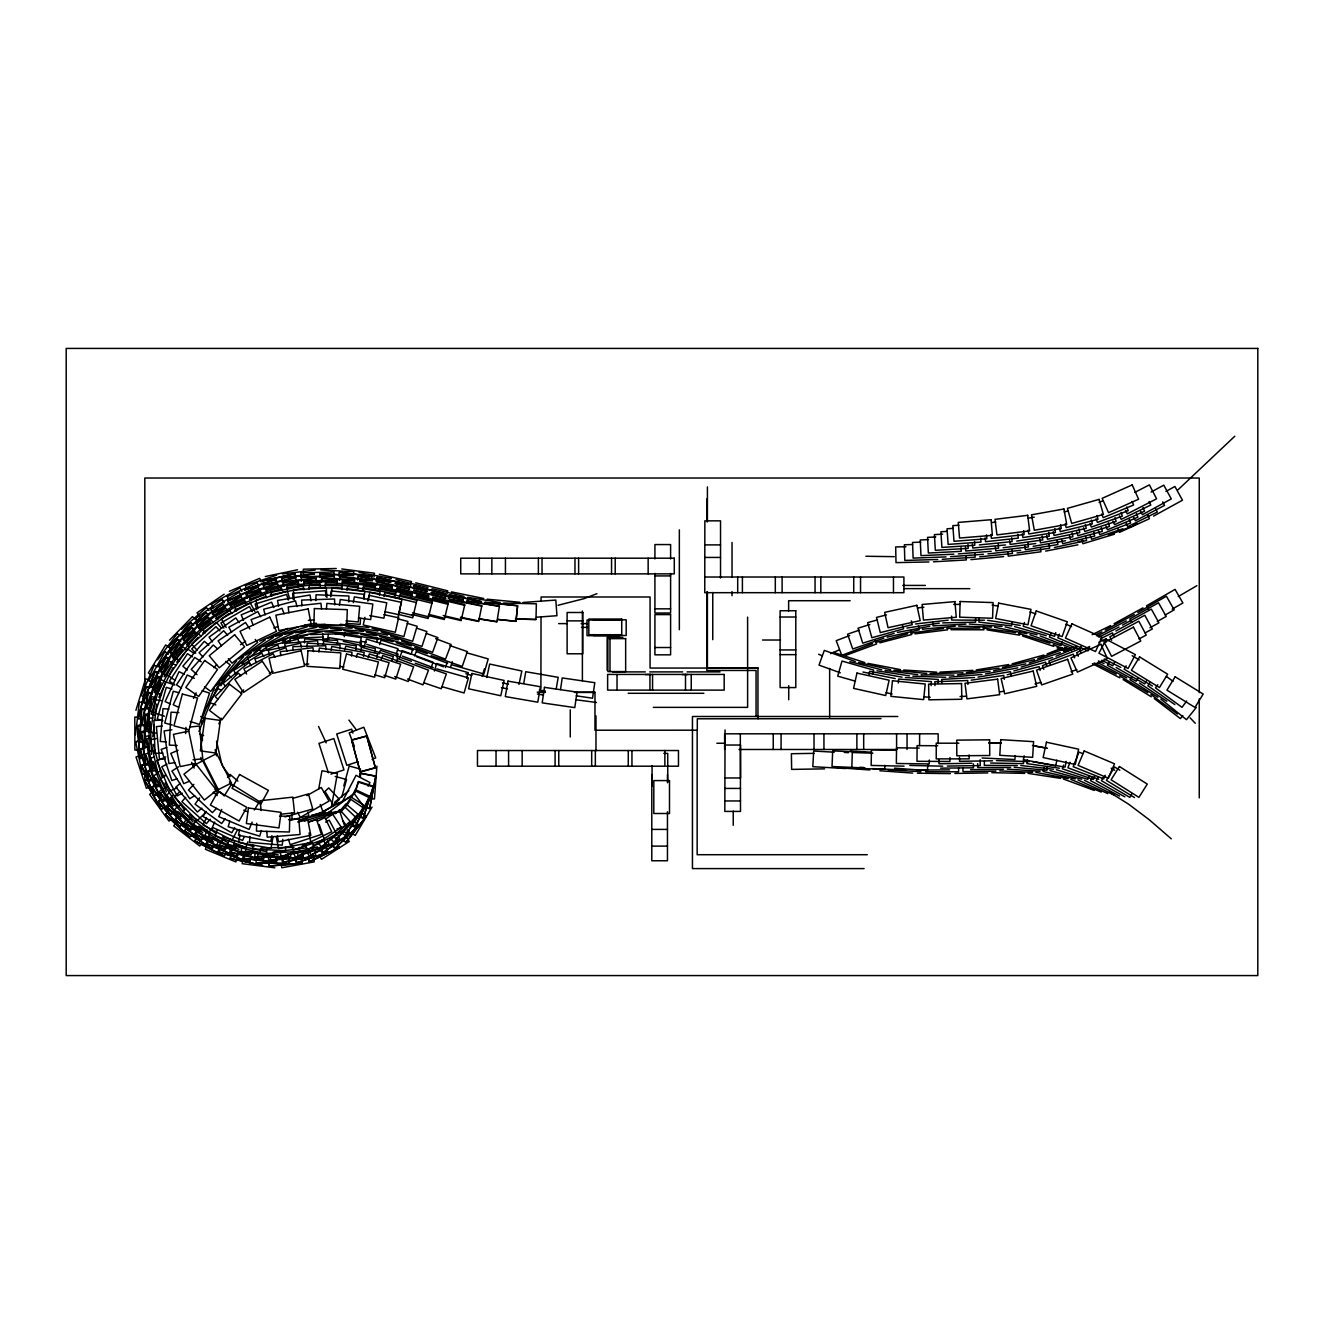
<?xml version="1.0" encoding="UTF-8"?>
<svg xmlns="http://www.w3.org/2000/svg" width="1324" height="1324" viewBox="0 0 1324 1324"><rect width="100%" height="100%" fill="white"/><g stroke="black" fill="none" stroke-linecap="round" stroke-linejoin="round"><path stroke-width="1.5" d="M540.904 688.53L541.036 617.332M541.053 601.063L541.069 596.992L650.067 596.992L650.067 668.057L757.924 668.057M958.593 767.887L958.593 771.809L925.675 771.743M983.931 625.888L983.931 629.81L950.996 629.711M309.137 589.428L309.154 585.506L342.072 585.688L342.055 589.594M949.937 757.576L949.92 761.482L916.986 761.3L917.085 745.627L937.657 745.743M951.592 616.14L951.575 620.046L984.493 620.211M984.377 761.432L984.344 765.338L1017.262 765.57M144.995 748.54L145.342 715.622L149.264 715.672M257.816 852.375L257.783 856.28L290.701 856.661L290.75 852.739M929.332 760.009L929.266 763.931L896.348 763.485L896.563 747.812L919.187 748.11M1023.568 759.695L1023.502 763.617L990.584 763.021M289.526 859.607L289.443 863.513L256.525 862.851M256.161 859.011L256.062 862.934L288.98 863.711L289.079 859.789M256.69 823.28L256.475 831.108L289.393 832.002L289.807 816.329L279.53 816.064M884.829 765.338L884.713 769.261L851.795 768.201L852.308 752.529L872.864 753.191M255.002 852.755L254.853 856.661L287.771 857.803L287.904 853.881M315.824 600.649L316.055 594.774L348.957 596.032L348.725 601.907M304.52 642.868L304.685 638.946L337.587 640.386L337.405 644.308M1015.144 755.607L1014.962 759.513L982.077 758.007M204.343 721.762L204.541 717.658M185.608 733.562L185.923 727.389M319.895 577.512L320.094 573.59L352.978 575.295M353.558 575.675L353.773 571.703L320.888 569.932M252.801 844.993L252.586 848.899L285.454 850.753L285.686 846.83M938.021 683.366L938.236 679.444L905.368 677.54M306.969 647.022L307.201 643.116L340.069 645.053L339.838 648.959M321.384 582.461L321.616 578.555L354.484 580.508M321.5 581.633L321.732 577.727L354.6 579.68L354.369 583.603M360.542 618.473L360.145 624.332L345.763 623.372M360.36 777.304L360.823 771.147M376.91 766.149L374.46 798.984L370.555 798.686M927.826 764.726L927.396 770.601L894.561 768.152M325.29 586.333L325.588 582.428L358.423 584.943L358.125 588.849M898.284 682.952L898.599 679.047L931.417 681.661L931.103 685.584M249.971 836.47L249.458 842.329L282.277 845.175L282.773 839.317M326.366 609.255L326.879 603.396L359.681 606.326L358.291 621.949L345.994 620.84M1047.35 766.331L1047.003 770.237L1014.217 767.324M330.636 596.826L331.232 590.967L363.984 594.311L363.587 598.216M331.199 595.717L332.01 587.922L364.762 591.332L363.951 599.127M245.9 847.294L245.453 851.183L278.172 854.857M979.346 618.209L978.899 622.098L1011.602 625.904L1012.049 622.015M152.79 736.806L154.246 724.542M154.743 720.455L156.679 704.103M135.495 734.737L139.351 701.985M244.245 854.41L243.782 858.3L276.484 862.189L276.948 858.3M338.845 576.122L339.325 572.233L371.994 576.271L371.514 580.16M242.673 859.789L242.193 863.678L274.862 867.783M243.285 854.476L242.805 858.366L275.475 862.487L275.955 858.597M318.852 651.971L319.332 648.081L352.002 652.186L351.522 656.075M339.358 580.061L339.838 576.172L372.507 580.326M373.914 577.115L374.427 573.226L341.774 568.956M342.006 584.695L342.552 580.806L375.172 585.34L374.626 589.213M339.424 605.333L340.251 599.524L372.855 604.058L370.687 619.599L358.456 617.894M1027.424 759.728L1026.878 763.6L1059.481 768.218M323.188 645.086L323.751 641.213L356.338 645.847L355.792 649.736M241.779 847.459L241.2 851.332L273.787 856.065L274.349 852.193M560.532 689.572L562.22 677.938L594.807 682.688L592.54 698.211L576.254 695.828M346.971 590.19L347.567 586.317L380.104 591.447L379.492 595.303M327.442 640.286L328.369 634.477M344.29 636.695L344.919 632.822M360.277 643.514L361.204 637.705L334.773 633.517M376.81 641.859L377.423 637.986M1020.175 631.267L1019.563 635.139L987.059 629.876M360.773 646.807L361.419 642.934L328.915 637.622M1066.085 761.317L1065.108 767.109L1032.637 761.681M523.758 683.3L525.76 671.715L558.198 677.325L556.196 688.927M239.958 834.799L238.585 842.511L271.006 848.27L273.058 836.702M318.703 789.005L321.964 770.767L337.405 773.53L331.612 805.935M868.925 675.157L869.62 671.301L902.025 677.16M331.083 650.365L331.778 646.509L364.166 652.418L363.471 656.274M353.293 602.652L354.352 596.859L386.74 602.784L383.927 618.209L369.76 615.61M357.563 579.962L358.258 576.106L390.646 582.03M359.565 777.205L360.327 773.15L375.735 776.046L369.661 808.401L365.805 807.69M239.561 829.503L238.469 835.279L270.824 841.419L271.917 835.643M391.49 590.504L392.218 586.648L359.863 580.541M359.615 777.387L360.376 773.348L375.784 776.278L369.628 808.616L365.772 807.888M1024.147 755.805L1023.402 759.662L1055.741 765.884L1056.85 760.108M362.859 589.726L363.62 585.887L395.909 592.358L395.131 596.197M448.356 598.696L449.167 594.857L481.39 601.576M234.53 840.839L233.703 844.662L265.909 851.547M231.187 854.609L230.359 858.449L262.549 865.399M367.824 601.113L369.082 595.37L401.255 602.337L397.945 617.663L383.861 614.617M486.769 677.474L489.681 664.052L521.855 671.02L518.958 684.425M231.055 854.609L230.227 858.449L262.4 865.433M368.171 600.037L369.826 592.374L402 599.342L398.69 614.667L384.605 611.622M232.263 848.502L231.419 852.342L263.592 859.359L264.419 855.536M376.115 581.319L376.959 577.347L409.083 584.529M376.579 585.241L377.439 581.418L409.563 588.683M374.526 652.451L375.387 648.628L343.264 641.379M410.589 585.39L411.45 581.567L379.343 574.302M364.944 617.315L363.206 624.961L395.313 632.26L398.789 616.984M230.591 848.469L229.714 852.275L261.788 859.69L262.665 855.883M379.161 590.289L380.054 586.466L412.128 593.897L411.234 597.703M1044.057 767.622L1043.163 771.445L1075.22 778.942M344.803 649.935L345.713 646.129L377.737 653.775L376.827 657.598M383.96 596.445L384.87 592.622L416.894 600.302L412.691 617.812L398.69 614.468M138.259 718.733L146.153 686.775L149.943 687.719M395.843 591.696L396.786 587.889L428.744 595.817L427.801 599.623M399.451 597.405L400.394 593.615L432.336 601.609L428.149 618.49L412.178 614.502M446.734 594.608L447.678 590.818L415.736 582.808M228.87 840.525L227.877 844.315L259.752 852.59L260.729 848.8M343.793 785.86L349.188 766L360.542 769.095M341.691 797.396L346.557 779.522L335.204 776.443M872.599 673.85L873.658 670.093L841.998 661.073L837.711 676.15L855.519 681.215M356.338 657.267L357.43 653.51L389.057 662.629L384.705 677.706L374.824 674.843M434.421 671.053L436.589 663.523L468.233 672.642L466.611 678.285M450.557 667.296L452.196 661.652M482.201 676.415L484.369 668.885M229.846 821.112L228.175 826.739L259.719 836.139L261.407 830.512M360.558 650.961L361.684 647.204L393.245 656.572L392.119 660.328M364.166 646.575L366.434 639.078L397.945 648.661L396.224 654.288M379.64 644.672L381.362 639.045M412.856 648.628L411.152 654.255L397.365 650.067M135.925 710.309L145.557 678.831L149.298 679.973M1088.99 775.649L1087.832 779.389L1056.37 769.707M396.935 657.829L398.11 654.089L366.665 644.325M161.131 682.737L151.3 714.166L155.04 715.341M219.652 848.055L218.477 851.795L249.888 861.676L251.063 857.935M354.633 793.258L358.357 781.491L373.302 786.208L363.388 817.603L359.648 816.428M219.238 848.039L218.046 851.762L249.442 861.725L250.617 857.985M220.843 841.253L219.652 844.993L250.997 855.072L252.189 851.332M1024.412 622.528L1023.22 626.269L1054.566 636.347L1055.758 632.607M355.262 791.884L358.44 782.103L373.368 786.936L363.19 818.265L359.466 817.057M368.155 657.631L369.379 653.907L400.659 664.185L395.76 679.08L384.026 675.223M1063.602 765.09L1062.328 768.797L1093.492 779.422L1094.766 775.715M218.261 840.939L216.987 844.646L248.134 855.321L249.408 851.613M1062.262 642.024L1060.954 645.715L1029.923 634.709M379.094 653.924L380.402 650.233L411.416 661.288M381.345 659.137L382.702 655.463L413.618 666.783L408.222 681.496L394.701 676.547M1069.974 762.293L1067.922 767.804L1098.788 779.273M399.567 658.011L402.314 650.663L433.147 662.232L431.078 667.743M414.577 655.943L417.325 648.611M445.394 667.511L447.462 662M396.306 662.232L397.697 658.558L428.496 670.176L422.968 684.839L407.56 679.047M217.136 830.049L215.034 835.543L245.768 847.343L247.869 841.849M198.948 731.46L210.417 702.812L215.878 704.997M218.857 723.914L221.141 718.187M1105.192 775.252L1103.736 778.893L1073.168 766.679L1078.977 752.115L1082.8 753.637M202.191 718.32L214.471 687.768M1050.925 633.402L1049.419 637.026L1079.854 649.587L1081.36 645.963M206.925 845.672L205.419 849.296L235.821 861.924L237.327 858.316M221.753 809.444L218.741 816.676L249.127 829.37L252.139 822.138M208.497 840.144L206.974 843.752L237.327 856.529L238.833 852.921M207.636 839.995L206.081 843.587L236.351 856.562L237.906 852.954M154.213 665.227L141.271 695.547L144.846 697.036M1059.366 634.163L1057.81 637.754L1088.047 650.829L1089.602 647.221M210.185 832.68L208.629 836.272L238.85 849.363M214.72 822.005L212.386 827.401L242.59 840.492L244.146 836.9M351.82 797.048L355.279 789.584L369.512 796.171L355.676 826.044L352.118 824.405M207.338 830.082L204.856 835.411L234.696 849.329L236.351 845.788M193.519 698.41L196.151 692.833M1074.244 649.439L1075.932 645.897M158.863 697.301L173.03 667.577M353.525 794.582L355.328 790.875L369.429 797.71L355.08 827.351L351.555 825.63M209.06 704.682L219.9 682.489M1114.543 662.232L1112.805 665.757L1101.734 660.295M168.843 662.844L154.163 692.32L157.672 694.074M342.767 800.871L356.057 775.318L369.975 782.534L368.072 786.191M206.527 817.934L202.87 824.869L231.998 840.21L237.476 829.817M1092.317 777.138L1090.479 780.597L1119.541 796.055M198.037 830.876L196.184 834.319L225.146 849.975L227 846.533M1109.28 661.851L1107.394 665.277L1136.191 681.215L1138.094 677.789M196.564 830.462L194.678 833.888L223.458 849.859L225.361 846.433M1098.059 777.32L1096.14 780.746L1124.854 796.866M205.998 811.447L203.102 816.56L231.766 832.779L234.662 827.666M1146.667 680.519L1144.714 683.912L1116.165 667.511M220.926 685.799L226.106 676.912M1103.422 777.304L1101.436 780.68L1129.819 797.362L1131.805 793.986M372.011 807.094L355.229 835.427L351.853 833.441M1126.145 665.807L1124.142 669.183L1152.426 686.031M196.564 819.457L193.486 824.471L221.588 841.65L224.65 836.619M206.163 707.744L218.162 688.563L221.472 690.632M224.286 795.823L231.568 784.189L259.487 801.649L254.291 809.957M1132.103 676.432L1130.017 679.758L1157.904 697.252M345.597 805.803L351.125 797.131L364.348 805.555L346.656 833.326L343.346 831.207M186.998 827.781L184.864 831.058L212.485 848.982M186.651 827.649L184.499 830.942L212.072 848.932L214.207 845.655M164.193 676.746L182.431 649.323M188.538 820.284L186.336 823.528L213.578 842.031M346.259 806.151L350.893 799.365L363.852 808.203L345.299 835.394L340.433 832.084M163.795 673.833L182.414 646.691L185.658 648.909M1150.076 682.539L1147.842 685.749L1174.851 704.583M186.336 819.424L184.069 822.634L210.979 841.601L213.247 838.406M199.643 797.826L195.025 804.164L221.654 823.545L225.113 818.778M1157.788 684.723L1155.471 687.884L1182.034 707.347L1186.668 701.008M157.539 659.865L177.383 633.551M1182.779 715.49L1180.396 718.601L1154.263 698.576M176.125 822.734L173.709 825.828L199.725 846.019L202.125 842.925M185.608 808.65L183.175 811.728L209.01 832.151L212.651 827.533M177.995 816.693L175.546 819.755L201.215 840.359L203.664 837.298M1196.3 707.43L1186.486 719.66L1160.817 699.039M177.267 816.362L174.801 819.407L200.354 840.177L202.82 837.132M215.829 686.064L236.814 660.693M339.258 811.711L345.928 803.883L357.861 814.045L336.511 839.118L333.532 836.569M176.737 662.182L198.153 637.175M214.968 690.532L228.373 674.926L231.336 677.474M227.529 777.387L230.078 774.408L237.89 781.11M185.757 797.296L181.851 801.682L206.379 823.627L210.301 819.242M178.508 805.356L174.586 809.742L199.13 831.704L201.745 828.774M213.876 667.693L216.64 664.631M190.888 622.594L168.611 646.84L171.508 649.488L168.661 647.022L190.904 622.76L193.784 625.242M221.356 680.784L243.765 656.654M168.264 811.711L165.566 814.558L189.431 837.099L192.112 834.236L189.547 837.132L165.566 814.558L168.165 811.662M193.834 784.387L188.471 790.097L212.419 812.671L216.457 808.401M340.88 811.761L345.117 807.259L356.537 818L333.962 841.981L331.116 839.3M215.464 795.691L219.503 791.421L224.004 795.658M169.505 640.187L192.476 616.603L195.273 619.334M240.769 692.849L243.649 689.903M173.461 802.361L167.387 807.077L190.706 830.33L193.47 827.55M168.959 803.602L166.162 806.349L189.249 829.85L192.046 827.103M1178.012 489.814L1234.812 436.225M179.932 791.587L174.288 797.031L197.177 820.698L205.634 812.522M227.695 675.207L251.56 652.533M173.345 795.211L170.482 797.892L192.99 821.923M324.198 792.133L328.716 787.929L339.424 799.382L333.4 805.009L339.258 802.841M210.698 622.197L186.585 644.623L189.266 647.486M206.014 612.863L181.57 634.924L184.185 637.82M335.137 813.747L339.755 809.659L350.148 821.393L325.522 843.222L322.924 840.293M237.079 665.823L241.729 661.785L244.311 664.747M180.263 783.312L175.827 787.168L197.392 812.042L201.844 808.186M181.587 629.231L206.461 607.617L209.043 610.629M169.505 792.596L166.543 795.161L188.124 820.036L191.086 817.471M161.23 799.166L158.268 801.732L179.75 826.673L182.729 824.124M160.949 798.984L157.97 801.533L179.385 826.54L182.364 823.991M241.779 663.721L260.878 648.065M334.476 802.361L348.891 790.742M163.795 790.676L160.717 793.126L181.222 818.894M162.091 789.402L158.979 791.785L179.038 817.901L182.149 815.518M198.55 628.536L224.915 608.825M327.657 813.151L354.038 793.44L363.421 806.002M202.721 633.004L229.151 613.376M152.806 792.1L149.645 794.4L168.992 821.046L172.153 818.745M238.651 659.038L265.363 639.79M224.186 594.178L197.044 612.797L199.262 616.024M155.57 785.314L152.326 787.532L170.829 814.757L174.073 812.555M260.663 651.276L272.595 643.199M240.538 644.672L245.668 641.23M155.007 784.884L151.763 787.068L170.101 814.392L173.361 812.208M325.853 818.828L332.721 814.277L341.377 827.351L313.937 845.523L311.769 842.263M165.351 775.665L160.403 778.86L178.293 806.498L181.57 804.38M178.508 766.828L171.905 771.064L189.713 798.769L194.661 795.592M245.685 655.099L273.472 637.407M254.191 652.732L259.438 649.488L261.507 652.815M317.859 815.154L333.631 805.439L325.39 792.083M176.357 804.032L173.014 806.068L155.884 777.949M212.337 614.022L240.62 597.157M215.58 618.556L243.897 601.758L245.9 605.134M1196.879 585.688L1178.195 596.594M157.06 773.795L153.65 775.748L170.051 804.313M1172.187 609.139L1182.895 602.983L1175.067 589.379L1146.534 605.796L1148.487 609.206M148.288 778.727L144.895 780.663L161.263 809.229L164.673 807.292L161.18 809.179L144.812 780.614L144.812 770.32M144.812 780.614L148.222 778.661M1137.796 612.532L1166.411 596.23L1174.173 609.851L1165.236 614.948M211.327 604.24L239.942 587.922L241.878 591.381M306.953 795.608L321.269 787.482L329.014 801.103L300.382 817.371L297.47 812.257M1157.242 621.486L1166.212 616.454L1158.517 602.784L1129.835 618.937L1131.755 622.346M1122.537 625.077L1151.334 609.106L1158.93 622.81L1149.944 627.808M1165.898 491.436L1174.901 486.471L1182.464 500.207L1153.618 516.079M253.546 651.077L282.409 635.239M1114.096 623.703L1142.96 607.865M1151.135 492.048L1163.779 485.147L1171.293 498.9L1142.413 514.688L1140.527 511.263M1115.884 631.018L1144.78 615.246L1152.294 628.999L1145.078 632.938M1132.798 525.827L1137.184 523.46M1105.242 630.092L1134.271 614.551M1138.988 638.946L1146.253 635.057L1138.839 621.237L1109.826 636.811L1111.68 640.253M325.621 822.105L329.246 820.168L336.627 834.004L307.565 849.495L305.728 846.036M166.973 764.064L161.776 766.811L177.168 795.923L182.364 793.175M323.222 811.38L348.692 797.892M1097.116 636.132L1126.327 620.923M282.36 641.114L287.854 638.284M269.351 673.337L273.009 671.45M1134.751 492.412L1149.398 484.865L1156.58 498.817L1127.303 513.878L1125.499 510.402M151.664 770.369L148.172 772.157L163.166 801.467L166.659 799.679M192.973 765.802L203.466 760.456L218.394 789.799L213.164 792.48M1098.854 637.225L1119.061 627.013M150.804 769.492L147.295 771.247L162.008 800.706L165.517 798.951M1092.168 634.676L1110.637 625.59M1101.336 638.333L1112.441 632.905L1114.163 636.43M317.528 821.178L324.943 817.603L331.728 831.737L302.054 846.003M1089.635 646.526L1076.611 652.682L1078.282 656.224M1098.953 642.14L1106.401 638.631M1096.239 634.544L1101.833 631.912M257.634 587.326L227.761 601.162L229.416 604.72M230.111 605.713L260 591.911L261.639 595.469M227.265 596.545L257.237 582.792L258.859 586.499M259.736 641.114L287.854 628.404M234.431 610.265L264.469 596.81M262.88 646.724L292.952 633.302M1131.341 526.621L1108.42 535.128M165.699 756.898L156.745 760.853L170.051 790.974L177.217 787.797M830.611 653.659L839.217 649.935M1063.652 651.226L1073.052 647.055M229.383 591.315L259.636 578.323L261.192 581.931M178.012 750.311L170.796 753.389L183.738 783.659L189.133 781.359M145.259 763.998L141.651 765.537L154.511 795.84L158.119 794.317M145.044 763.783L141.436 765.305L154.229 795.641L157.837 794.119M1055.956 656.241L1076.826 647.502M1099.069 502.392L1102.875 500.803M1047.168 653.874L1062.477 647.8M154.312 756.898L150.671 758.338L162.686 788.988L168.165 786.837M372.061 759.331L375.718 757.924L363.819 727.224L349.188 732.884L354.402 746.322M596.909 593.698L583.917 598.68L558.016 605.283M849.677 635.553L836.205 640.667L841.766 655.33L872.549 643.646M267.448 638.549L298.264 626.931M299.82 820.384L322.973 811.778L320.243 804.429M845.672 655.397L876.554 643.961L875.181 640.286M1071.033 671.731L1076.826 669.596M273.869 627.957L277.742 626.533M267.696 645.152L283.171 639.525L284.511 643.216M1037.784 658.624L1066.78 648.065M160.849 785.562L157.159 786.87L146.203 755.822M859.259 630.141L847.575 634.179L852.706 648.992L883.82 638.234M244.659 589.792L275.839 579.184L278.652 586.78M244.659 590.123L275.822 579.482L277.08 583.205M166.791 747.481L161.214 749.367L171.839 780.548L177.399 778.644M277.395 583.057L246.214 593.649L247.472 597.356M1122.835 528.773L1091.638 539.298L1090.38 535.575M148.785 753.025L145.061 754.266L155.52 785.48L159.244 784.238M139.732 755.772L136.008 757.014L146.401 788.26L150.109 787.019M249.442 599.209L280.705 588.866M308.575 821.873L339.821 811.496L344.77 826.375L336.958 828.973M1029.129 662.976L1060.359 652.6M308.74 822.088L316.552 819.523L321.451 834.418L290.188 844.712L288.351 839.118M276.666 575.212L245.387 585.556L246.612 589.279M274.614 642.057L305.927 631.896M357.993 761.714L346.805 765.322L336.71 733.993L351.638 729.176L352.896 733.099M330.901 774.126L343.959 769.923L333.863 738.593L318.935 743.393L328.402 772.769M282.525 642.736L290.386 640.27M294.309 639.045L308.062 634.742M869.818 624.514L858.035 628.205L862.718 643.166L894.147 633.335M1021.168 667.048L1052.679 657.498M1114.444 534.217L1082.933 543.717L1081.791 539.96M275.558 636.314L307.085 626.864M304.487 820.946L336.048 811.513M292.587 798.422L308.426 793.92L312.729 808.997L285.024 816.891M877.547 619.864L867.65 622.644L871.887 637.738L903.58 628.85L902.521 625.077M144.184 748.325L140.41 749.367L149.248 781.094L153.021 780.035M1012.165 663.837L1043.891 655.032M1013.87 670.937L1045.596 662.166L1046.639 665.939M143.82 747.812L140.046 748.854L148.718 780.614L152.508 779.588M875.892 642.454L907.668 633.815M299.671 820.135L331.48 811.629M165.5 775.252L161.71 776.261L153.27 744.436M1064.182 511.925L1068.17 510.882M879.881 642.819L911.756 634.544L910.763 630.754M1007.2 674.744L1039.108 666.667L1040.068 670.457M1034.987 683.879L1040.962 682.356M886.484 614.915L876.488 617.398L880.294 632.607L912.236 624.647L911.293 620.84M1002.483 667.445L1034.474 659.65M285.57 854.675L317.561 846.88M290.833 820.119L308.84 815.783L307.929 811.976M263.344 585.374L295.418 577.976M887.146 637.175L919.22 629.794L918.343 625.971M295.897 577.529L295.004 573.573L262.913 580.872L263.79 584.844M262.913 581.021L295.02 573.706M265.76 589.958L297.9 582.792L298.744 586.615M311.488 815.27L325.538 812.158M284.544 634.378L316.701 627.311M1054.4 547.491L1086.59 540.54L1085.763 536.7M993.596 670.805L1025.769 663.87M156.315 738.527L150.572 739.752L157.457 771.958L161.28 771.131M265.313 576.536L297.536 569.767M146.186 773.299L142.347 774.077L135.693 741.754L139.583 741.026M135.693 741.754L139.533 740.96M142.264 774.01L146.12 773.233M270.328 594.939L302.6 588.369M297.668 821.939L307.764 819.937L310.826 835.328L278.52 841.733L277.378 835.974M150.605 738.031L146.765 738.792L153.137 771.081L156.977 770.336M314.864 856.065L282.558 862.454L281.797 858.597M1045.629 551.098L1077.951 544.809M985.437 673.999L1017.775 667.842M897.424 632.425L929.779 626.269M1077.984 541.864L1083.396 540.871M289.956 637.572L322.361 631.713M149.331 735.73L145.458 736.409L151.085 768.847L154.958 768.185M1033.15 546.349L1065.588 540.738M1028.202 518.181L1034.276 517.154M977.973 677.11L1010.444 671.665L1011.089 675.538M976.284 669.944L1008.772 664.565M304.222 625.093L316.419 623.24M906.857 628.056L939.395 623.107M171.822 729.805L164.077 730.964L168.942 763.534L174.751 762.657M1016.7 541.069L1049.27 536.253L1048.707 532.38M1017.047 552.985L1049.634 548.235L1049.071 544.363M971.171 680.172L1003.758 675.406L1004.32 679.295M999.918 691.823L1003.989 691.227M910.912 633.071L943.532 628.519M966.421 672.526L999.057 668.107M295.169 632.756L327.806 628.387M145.458 732.073L141.569 732.602L145.954 765.222L149.844 764.709M314.334 573.706L281.664 577.86L282.161 581.749M314.318 574.004L281.648 578.174L282.144 582.047M1003.162 547.706L1035.815 543.519M144.945 731.146L141.056 731.642L145.16 764.312L149.049 763.816M273.125 852.077L305.794 847.972M914.983 633.865L947.67 629.81M282.459 573.954L315.162 570.048M304.636 664.499L308.724 664.003M917.764 607.931L923.887 607.203M915.496 623.985L948.199 620.145M991.659 522.55L995.747 522.07M308.327 620.426L314.467 619.748M987.969 553.895L1020.705 550.304M280.225 814.31L294.54 812.704L292.803 797.131L260.083 800.755L261.159 810.503M286.663 587.608L319.398 584.099M957.418 674.909L990.153 671.384M189.63 727.042L199.361 726.032L202.771 758.768L193.023 759.794M979.33 544.925L1012.099 541.599L1011.701 537.693M979.694 556.825L1012.446 553.515L1012.066 549.626M1005.528 544.942L972.759 548.037L972.379 544.131M922.464 629.231L955.249 626.169M162.223 726.032L156.381 726.595L159.476 759.38L165.335 758.817M970.906 559.622L1003.691 556.626M300.614 626.55L325.207 624.332M949.176 677.176L981.978 674.495M288.533 819.705L298.777 818.877L300.068 834.501L267.249 837.182L266.769 831.323M958.394 553.912L991.213 551.281M958.973 525.181L952.817 525.661L954.008 541.284L986.843 538.785L986.546 534.879M522.98 602.47L555.815 600.07L556.957 615.71L536.435 617.216M950.566 556.659L983.418 554.293M141.469 725.453L137.547 725.734L139.947 758.569L143.853 758.288M953.197 528.342L947.041 528.773L948.133 544.412L980.985 542.095L980.703 538.189M141.337 725.221L137.431 725.502L139.748 758.354L143.671 758.073M947.074 531.371L940.901 531.768L941.91 547.424L974.778 545.289L974.53 541.384M942.274 559.291L975.143 557.189L974.878 553.267M942.638 534.151L934.413 534.631L935.323 550.288L968.192 548.384L967.976 544.462M974.53 677.524L941.662 679.427L941.877 683.333M933.486 561.79L966.355 559.953L966.139 556.047M965.908 624.117L933.039 625.888L932.824 621.966M939.974 672.129L972.859 670.358M935.77 536.948L927.545 537.379L928.339 553.035L961.224 551.347L961.025 547.424M928.488 539.613L920.263 539.977L920.958 555.633L953.843 554.193M322.924 637.01L290.022 638.466L290.204 642.372M322.675 639.029L328.849 638.764M308.31 631.713L341.195 630.34M920.776 542.145L912.55 542.443L913.113 558.116L946.015 556.908M960.066 696.49L966.239 696.259M161.727 720.19L153.882 720.455L155.007 753.356L162.835 753.091M333.78 571.968L300.862 572.895L300.995 576.95M309.551 626.682L342.453 625.607M301.309 577.281L334.227 576.271M912.584 544.528L904.358 544.76L904.805 560.433L937.723 559.506M310.428 634.61L343.346 633.666M942.721 622.892L975.639 622.164L975.54 618.258M930.093 673.552L963.011 672.824M905.98 546.729L895.686 546.928L896 562.617L928.918 561.972M336.263 568.509L303.345 569.188L303.428 573.093M303.825 582.163L336.743 581.517L336.826 585.44M814.012 753.356L791.388 753.72L791.636 769.393L824.554 768.863M261.043 847.939L293.978 847.377M992.52 760.803L959.586 761.3L959.536 757.394M971.932 763.253L939.014 763.783L938.948 759.86M954.885 773.448L987.82 772.918M947.305 766.066L980.223 765.586L980.141 759.711M995.929 771.147L962.995 771.611L962.945 767.688M946.842 628.37L979.777 628.056M152.79 718.005L148.884 718.055L149.231 750.973L155.107 750.907M940.553 768.152L973.471 767.804L973.438 763.882M970.591 769.641L1003.509 769.327M916.622 770.055L949.556 769.873M1010.609 767.457L977.691 767.556L977.675 763.634M138.722 717.095L134.8 717.111L134.882 750.029L138.788 750.029M704.848 544.892L720.537 544.892M704.848 557.437L720.537 557.437M654.917 575.923L670.606 575.923M704.765 577.016L903.911 577.016L903.911 592.689L704.765 592.689L704.848 520.845L720.537 520.845L720.537 578.009M902.753 585.423L925.327 585.423M904.011 588.634L969.797 588.667M850.157 600.715L788.641 600.715L788.641 610.976M654.917 608.841L670.606 608.841M780.117 617.017L795.79 617.017M593.251 619.814L626.186 619.814L626.186 635.503L593.251 635.503M619.946 620.029L587.012 620.029L587.012 635.702L619.946 635.702M567.119 620.873L582.808 620.873M558.645 623.604L566.837 623.604M581.17 623.604L587.31 623.604M581.501 627.377L587.657 627.377M622.826 637.407L607.137 637.407L607.137 670.325M762.541 640.022L780.548 640.022M654.917 647.519L670.606 647.519M780.117 649.935L795.79 649.935M780.117 654.652L795.79 654.652M612.367 671.897L645.301 671.897M649.736 671.897L682.671 671.897M687.09 671.897L720.008 671.897M645.086 674.545L651.226 674.545M681.992 674.545L688.149 674.545M537.246 692.171L545.505 692.171M574.368 692.171L594.989 692.171L594.972 730.219L697.301 730.203L697.301 718.8L881.006 718.651M540.871 692.452L544.892 692.452M574.93 692.452L594.972 692.452M628.155 693.296L703.838 693.296M653.278 707.364L747.613 707.364L747.613 617.116M897.788 716.499L692.452 716.499L692.452 868.594L864.109 868.594M716.863 743.261L725.105 743.261M958.857 743.194L936.234 743.194L936.234 758.884L969.151 758.867L969.151 754.945M988.978 743.261L1001.341 743.261M724.89 745.031L740.563 745.031L740.563 777.966L724.89 777.966M739.024 749.483L896.96 749.483M663.821 753.406L667.743 753.406L667.743 782.219M666.071 766.199L678.467 766.199L678.467 750.526L477.468 750.526L477.468 766.199L664.863 766.199L664.863 750.526M724.824 788.425L740.497 788.425M724.824 800.954L740.497 800.954M651.789 829.403L667.462 829.403M651.789 846.119L667.462 846.119M867.303 854.708L697.152 854.708L697.152 730.219M308.575 587.889L341.493 587.972M953.71 604.389L959.883 604.406M894.312 556.659L865.83 556.262M921.057 674.876L953.992 675.108M917.466 773.216L950.4 773.597M896.183 750.311L871.49 749.765L871.142 765.438L904.06 766.166M909.82 765.438L942.738 766.166M991.808 772.67L1024.726 773.382M148.669 714.182L144.763 714.083L143.985 747.001L147.907 747.1M503.451 603.032L536.352 603.81L535.972 619.533L515.4 619.003L535.972 619.483M319.266 627.311L352.184 628.155M958.609 626.103L991.527 627.079M996.442 760.572L1029.344 761.614M912.848 676.183L945.75 677.292M999.786 770.916L1032.67 772.273M865.598 752.313L832.697 750.874L832.018 766.53L864.92 767.97M872.781 768.632L905.682 770.055M988.962 742.632L1001.292 743.194M320.094 573.904L352.978 575.609M178.823 712.61L170.995 712.213L169.34 745.098L177.168 745.495M850.289 751.039L870.828 752.197M834.252 752.197L813.697 751.039L812.82 766.695L845.688 768.549M859.673 767.275L863.778 767.506M888.073 769.823L920.941 771.693M324.959 631.829L357.828 633.749M145.64 709.581L141.734 709.333L139.699 742.201L143.604 742.433M903.729 670.01L936.581 672.145M1007.233 769.128L1040.085 771.23M145.441 709.085L141.536 708.82L139.351 741.688L143.273 741.937M844.282 752.413L848.386 752.711M837.016 767.622L869.868 769.956M879.881 770.75L912.716 773.084M969.251 624.018L1002.086 626.418M325.207 584.149L358.026 586.631M924.003 696.805L930.16 697.301M168.843 709.118L162.984 708.638L160.287 741.457L166.145 741.937M330.52 628.552L363.322 631.399M487.149 599.193L519.935 602.288M893.932 670.242L926.701 673.453M484.832 602.288L517.585 605.647L515.996 621.386L497.576 619.5M484.849 602.437L517.601 605.796L515.979 621.237L497.559 619.351M340.318 624.283L368.949 627.51M1020.754 765.487L1053.457 769.244M139.384 702.051L143.24 702.448M339.341 572.365L372.011 576.42M339.838 666.452L343.926 666.965M339.788 576.701L372.458 580.855M885.028 670.474L917.697 674.661M575.559 699.717L596.479 702.481M982.954 628.039L1015.574 632.591M342.304 582.014L374.924 586.532M344.058 630.721L376.595 635.719M1028.036 773.365L1060.59 778.363M876.951 670.805L909.489 675.869M347.004 588.617L379.541 593.715M345.349 625.987L377.886 631.068M161.346 700.611L155.537 699.701L150.456 732.238L156.265 733.148M992.139 605.118L998.23 606.078M987.671 620.294L1020.192 625.408M360.244 641.213L366.351 642.173M537.428 694.041L543.436 695.001M155.736 699.486L151.863 698.873L146.716 731.394L150.588 732.007M467.703 597.306L500.207 602.503M466.942 600.831L499.446 606.111L496.914 621.883L478.643 618.92M466.925 601.146L499.429 606.409M478.643 618.622L496.93 621.585M346.193 634.08L378.681 639.459M1035.219 746.206L1047.4 748.242M539.298 689.969L545.389 691.029M155.156 697.318L151.284 696.639L145.557 729.061L149.43 729.756M359.036 572.514L391.424 578.489M358.258 576.403L390.646 582.345M359.747 581.352L392.086 587.475M868.064 663.407L900.403 669.596M1032.439 745.429L1046.572 748.159M1035.848 772.355L1068.17 778.628M501.415 687.669L507.44 688.844M994.589 627.311L1026.894 633.666M355.18 628.668L387.469 635.123M363.239 587.558L395.528 594.046M152.227 693.892L148.371 693.131L141.9 725.403L145.739 726.181M862.983 672.046L895.239 678.583M886.07 692.717L892.128 693.958M451.484 591.878L483.74 598.481M449.614 598.978L481.853 605.614L478.643 621.502L460.504 617.762M449.548 599.507L481.804 606.144M460.553 617.232L478.692 620.973M449.167 595.006L481.406 601.708M151.962 693.031L148.139 692.237L141.436 724.476L145.276 725.271M502.458 682.87L508.482 684.16M376.959 577.496L409.099 584.678M858.498 662.463L890.622 669.712M377.39 581.948L409.513 589.197M360.84 634.361L392.947 641.644M379.806 587.674L411.88 595.105M432.766 596.992L464.823 604.505L461.116 620.592L445.096 616.835M432.634 597.819L464.691 605.333M443.209 615.544L461.248 619.764M359.946 646.046L363.719 646.939M432.038 588.733L464.095 596.379M431.276 592.324L463.317 599.921M431.276 592.639L463.301 600.235M384.324 594.906L416.348 602.569M399.236 612.184L413.253 615.544M1005.098 626.897L1037.073 634.775M396.025 579.664L428 587.591M395.264 583.255L427.238 591.133M395.264 583.553L427.222 591.447M366.384 632.078L398.358 639.939M396.67 588.717L428.628 596.644M416.365 595.138L448.306 603.082L444.285 619.5L428.314 615.528M416.117 596.33L448.075 604.29M428.546 614.319L444.533 618.291M149.877 687.504L146.07 686.56L138.143 718.518L141.949 719.462M413.849 589.925L445.791 597.918M413.8 590.454L445.741 598.448M400.013 595.287L431.955 603.281M412.558 612.813L428.529 616.818M445.344 593.781L413.402 585.771L445.344 593.93M849.842 661.652L881.734 669.845M397.945 618.838L407.908 621.452L403.919 636.612L372.077 628.255M178.955 692.75L173.279 691.227L164.739 723.02L172.302 725.056M1049.982 770.568L1081.758 779.207M466.445 652.699L488.208 658.922L483.889 673.999L452.245 664.929M436.705 668.868L468.382 677.871L464.095 692.965L442.315 686.759M171.955 689.01L166.311 687.388L157.242 719.048L162.902 720.653M1014.598 626.6L1046.241 635.702M465.833 673.734L471.774 675.455M407.229 623.323L417.093 626.252L412.641 641.279L381.064 631.912M379.756 636.563L411.334 645.93M381.842 640.353L413.32 650.034M1018.537 633.385L1049.965 643.199M222.647 836.751L254.009 846.748M202.076 690.714L209.54 693.097L199.527 724.46L190.193 721.481M1029.973 611.969L1035.848 613.856M833.508 652.418L864.82 662.579M1022.542 636.033L1053.788 646.377M417.093 628.321L426.874 631.548L421.942 646.443L390.679 636.083M174.801 684.971L165.5 681.893L155.123 713.139L164.424 716.234M164.375 680.983L160.667 679.725L150.158 710.938L153.882 712.18M415.173 663.225L446.32 673.899L441.24 688.728L423.713 682.737M449.862 645.566L467.372 651.607L462.242 666.435L431.127 655.678M161.147 678.815L157.44 677.524L146.699 708.654L150.406 709.929M396.19 642.719L427.238 653.675M160.899 677.458L157.208 676.15L146.186 707.165L149.877 708.489M855.287 661.52L824.306 650.382L818.993 665.128L840.293 672.791M426.328 633.402L437.93 637.638L432.567 652.368L401.635 641.081M1063.338 778.992L1094.22 790.395M402.397 656.125L433.246 667.644M416.762 651.722L447.595 663.291M416.497 656.671L443.474 666.783M435.662 638.664L451.07 644.474L445.526 659.137L414.726 647.502M158.764 673.254L155.107 671.847L143.34 702.597L146.997 704.004M158.665 672.807L155.007 671.384L143.157 702.117L146.815 703.524M1040.168 635.967L1070.868 647.883M199.99 734.108L203.631 735.565M818.629 654.271L822.303 655.777M1070.884 779.422L1101.27 792.083M243.765 810.139L247.571 811.728M1053.192 644.606L1068.319 651.094M154.246 665.277L157.821 666.766M1065.919 624.183L1071.596 626.633M1057.049 647.833L1064.595 651.143M1064.264 647.221L1071.761 650.63M1077.885 779.886L1107.807 793.622M184.35 674.181L179.021 671.698L165.119 701.538L170.448 704.02M194.33 678.318L187.23 674.975L173.196 704.765L178.525 707.264M1098.424 660.908L1104.001 663.556M1084.406 780.299L1113.881 794.963M1094.22 662.927L1116.248 674.098M176.274 665.492L172.782 663.705L157.887 693.081L161.379 694.852M1100.409 639.426L1105.921 642.223M1104.299 658.988L1120.816 667.395M172.17 662.662L168.678 660.875L153.65 690.185L157.142 691.972M1092.449 663.672L1119.856 677.855M169.621 659.518L166.162 657.68L150.804 686.808L154.263 688.629M1097.662 662.513L1126.757 677.938M169.522 658.74L166.063 656.886L150.572 685.948L154.031 687.785M198.534 826.176L227.281 842.23M164.904 652.004L168.314 653.924M152.144 682.605L148.718 680.668L164.871 651.805L168.28 653.742M148.669 680.47L152.078 682.39M1111.15 768.201L1114.709 770.287M1132.152 655.711L1139.236 659.915M1119.574 675.869L1147.875 692.684M1123.149 679.642L1151.284 696.772M1119.839 770.204L1114.576 766.993L1106.401 780.382L1134.503 797.528M168.992 647.022L165.649 644.97L148.354 672.973L151.681 675.041M200.702 716.483L204.028 718.551M1109.346 792.066L1128.594 804.181L1149.116 819.622L1171.277 838.82M192.394 656.903L187.478 653.675L169.389 681.198L174.305 684.425M1139.385 683.052L1166.858 701.223M201.248 661.785L194.711 657.432L176.473 684.839L181.355 688.099M182.398 646.774L179.17 644.556L160.552 671.715L167.023 676.051M182.348 645.566L179.121 643.332L160.353 670.374L163.564 672.609M193.949 653.377L187.528 648.909L168.711 675.919L175.149 680.404M189.514 814.657L216.408 833.657M180.61 641.71L177.433 639.426L158.284 666.22L161.478 668.504M180.577 641.296L177.383 639.012L158.201 665.773L161.396 668.057M1166.394 676.448L1173.031 681.314M1150.92 694.504L1177.45 714.017M225.543 661.404L230.277 664.896L210.764 691.409L204.459 686.775M177.399 633.6L180.511 635.901M363.09 813.912L366.185 816.312L345.961 842.296L342.75 840.045M342.866 839.896L345.961 842.296L366.136 816.527L363.041 814.111M177.697 811.397L202.787 832.697M197.011 635.222L194.032 632.657L172.517 657.581L175.48 660.146M208.828 645.152L204.376 641.312L182.828 666.204L187.263 670.043M197.044 633.517L194.098 630.919L172.385 655.678L175.331 658.26M172.782 655.148L169.853 652.55L191.666 627.89L194.595 630.489M201.281 636.381L198.352 633.782L176.539 658.458L179.468 661.04M194.578 629.794L191.649 627.179L169.77 651.789L172.699 654.387M217.632 648.909L213.263 644.97L191.219 669.414L197.028 674.661M214.19 792.795L217.186 795.625M241.001 675.803L238.204 673.055L215.167 696.573L217.963 699.32M356.057 822.32L358.804 825.133L335.237 848.121L332.49 845.308M355.825 822.916L358.556 825.729L334.807 848.552L332.092 845.722M1190.127 717.856L1195.274 723.285M210.152 620.493L207.504 617.613L183.291 639.939L185.956 642.819M219.9 630.919L215.928 626.6L191.699 648.909L195.687 653.228M210.202 619.417L207.554 616.521L183.258 638.747L185.906 641.644M213.561 622.76L210.93 619.864L186.601 642.057L189.233 644.953M208.629 615.412L206.014 612.499L181.52 634.527L184.152 637.44M229.383 781.938L233.504 786.522M214.968 789.352L217.715 792.414M221.621 628.271L216.408 622.412L191.781 644.275L196.995 650.134M227.596 635.156L223.69 630.754L199.08 652.633L202.986 657.035M255.201 639.442L257.667 642.488L232.048 663.175L228.34 658.591M251.229 665.707L248.763 662.662L223.127 683.316L225.593 686.378M342.668 820.532L347.434 826.755L321.285 846.764L317.71 842.097M348.94 720.091L356.156 729.59M224.948 607.385L222.614 604.24L196.151 623.836L198.484 626.98M224.964 606.756L222.647 603.612L196.151 623.141L198.468 626.302M227.43 610.43L225.097 607.269L198.617 626.848L200.95 629.992M222.829 766.596L230.144 776.559M347.666 829.767L349.983 832.928L323.437 852.408L321.12 849.247M231.899 613.558L229.598 610.381L202.936 629.694L205.237 632.872M222.118 599.54L224.401 602.718L222.101 599.375L195.422 618.804L197.706 621.982M165.037 783.03L184.35 809.692M195.406 618.639L197.69 621.817M239.214 622.677L235.788 617.911L209.06 637.125L212.485 641.908M347.004 830.909L349.271 834.103L322.444 853.202L320.176 850.008M249.839 628.983L245.453 622.479L218.129 640.849L221.406 645.731M347.12 838.208L349.238 841.501L321.55 859.309L319.432 856.016M263.757 656.456L261.689 653.113L233.686 670.441L235.755 673.767M242.722 599.54L240.736 596.181L212.403 612.962L214.405 616.322M212.833 612.714L210.847 609.338L239.23 592.308L241.216 595.684M210.83 608.99L212.816 612.367M246.231 603.082L244.261 599.689L215.829 616.289L217.798 619.665M252.371 611.638L249.442 606.541L220.893 622.959L223.839 628.056M211.31 604.191L213.263 607.65M254.936 611.407L250.17 602.85L221.406 618.871L226.172 627.427M260.596 616.752L257.816 611.572L228.82 627.179L231.617 632.359M338.1 835.858L339.954 839.3L310.975 854.956L309.121 851.498M1162.72 501.928L1164.541 505.404L1135.429 520.762L1133.592 517.287M274.962 657.234L273.158 653.758L243.881 668.819L246.578 674.048M336.693 837.629L338.481 841.121L309.137 856.065L307.35 852.573M1155.554 508.532L1157.292 512.04L1127.8 526.654L1126.062 523.146M1149.1 501.482L1150.804 505.007L1121.18 519.372L1119.475 515.847M318.538 726.479L326.151 742.83M337.521 843.951L339.209 847.476L309.535 861.725L307.83 858.184M337.405 844.083L339.093 847.608L309.386 861.808L307.698 858.266M259.339 590.322L257.7 586.747L227.794 600.55L229.433 604.108M1147.842 515.119L1149.464 518.694L1119.508 532.347L1117.886 528.773M261.871 594.095L260.249 590.521L230.293 604.191L231.915 607.766M227.248 596.379L228.87 599.954M1142.976 507.589L1144.598 511.163L1114.576 524.668L1112.954 521.093M266.637 597.753L265.065 594.162L234.894 607.352L236.466 610.943M153.253 761.664L166.394 791.851M279.347 648.512L277.792 644.92L247.571 657.978L249.888 663.374M191.682 762.359L194.115 768.036M273.853 607.584L271.585 602.172L241.2 614.866L243.467 620.294M1132.086 501.382L1133.592 505.007L1103.19 517.651L1101.684 514.026M1136.389 513.58L1137.879 517.204L1107.443 529.766L1105.954 526.141M1080.963 652.583L1079.523 648.942L1048.889 661.024L1050.329 664.665M1126.79 506.993L1128.197 510.65L1097.447 522.45L1096.04 518.793M327.64 840.326L329.031 843.984L298.264 855.685L296.874 852.011M1129.256 519.422L1130.646 523.079L1099.814 534.648L1098.424 530.974M1074.658 657.846L1073.301 654.172L1042.435 665.608L1043.792 669.282M284.048 613.806L282.029 608.279L251.097 619.582L253.116 625.11M287.159 651.325L285.818 647.651L254.903 658.988L256.244 662.662M1121.08 512.438L1122.371 516.128L1091.324 527.068L1090.016 523.361M285.024 639.972L286.315 643.679M319.216 824.554L324.314 839.383L293.183 850.074L291.263 844.53M278.52 587.657L277.246 583.95L246.098 594.592L247.356 598.299M325.141 842.726L326.399 846.433L295.235 857.042L293.961 853.318M326.697 848.502L327.938 852.226L296.725 862.702L295.467 858.978M326.283 848.883L327.508 852.606L296.245 862.917L295.004 859.193M282.326 590.736L281.118 586.995L249.806 597.19L251.03 600.914M1114.94 517.684L1116.149 521.408L1084.803 531.503L1083.595 527.763M288.301 600.02L286.58 594.393L255.102 604.058L256.823 609.685M289.625 598.614L287.407 591.1L255.83 600.451L258.064 607.964M1108.37 522.748L1109.462 526.505L1077.868 535.74L1076.76 531.983M1101.32 527.597L1102.329 531.387L1070.504 539.828L1069.494 536.038M297.006 606.558L295.517 600.864L263.675 609.255L265.164 614.932M1097.033 515.483L1098.01 519.273L1066.168 527.614L1065.175 523.824M1091.39 520.1L1092.3 523.907L1060.292 531.619L1059.382 527.813M1093.79 532.248L1094.716 536.071L1062.692 543.734L1061.782 539.927M215.1 749.814L216.54 755.822M200.818 757.477L201.778 761.482M298.943 643.017L298.065 639.211L265.992 646.642L266.869 650.448M296.361 581.253L295.484 577.429L263.393 584.811L264.221 589.197M216.557 741.159L222.002 765.239M1085.366 524.536L1086.226 528.359L1054.07 535.492L1053.225 531.669M299.009 585.357L298.165 581.517L266.008 588.601L266.852 592.44M301.375 647.072L300.548 643.249L268.375 650.266L269.202 654.089M315.046 851.547L315.84 855.387L283.601 862.106L282.806 858.266M1078.961 528.822L1079.755 532.662L1047.483 539.232L1046.705 535.393M303.957 589.809L303.213 585.969L270.907 592.341L271.668 596.181M312.613 845.986L313.358 849.826L281.036 856.148L280.291 852.292M1072.159 532.927L1072.887 536.783L1040.515 542.857L1039.803 539M309.071 832.962L310.842 842.594L278.454 848.535L276.335 836.967M313.49 858.018L314.185 861.874L281.797 867.766L281.102 863.91M1060.59 524.635L1061.236 528.508L1028.781 533.986L1028.119 530.113M311.024 600.815L310.048 595.006L277.577 600.451L278.553 606.26M1057.231 540.688L1057.859 544.561L1025.339 549.725L1024.726 545.852M1054.814 528.574L1055.427 532.447L1022.906 537.577L1022.294 533.704M1042.203 536.054L1042.749 539.944L1010.129 544.445L1009.6 540.556M1040.399 547.904L1040.912 551.794L1008.276 556.146L1007.763 552.257M316.287 582.51L315.807 578.605L283.121 582.626L283.601 586.515M316.419 581.666L315.94 577.777L283.27 581.749L283.733 585.655M313.424 651.59L312.96 647.701L280.274 651.656L280.738 655.546M1028.02 543.072L1028.483 546.961L995.797 550.85L995.334 546.961M1023.667 530.676L1024.114 534.582L991.411 538.355L990.964 534.466M321.567 609.106L320.921 603.264L288.202 606.889L288.847 612.731M1017.858 534.251L1018.272 538.14L985.553 541.698L985.122 537.809M320.209 586.267L319.812 582.361L287.06 585.787L287.457 589.693M302.964 852.954L303.328 856.86L270.543 859.938L270.179 856.049M998.246 544.263L998.577 548.169L965.792 551.032L965.444 547.126M317.909 644.623L317.595 640.717L284.776 643.398L285.09 647.304M325.903 596.594L325.439 590.736L292.621 593.317L293.084 599.176M301.855 859.475L302.153 863.38L269.335 865.995L269.02 862.089L269.186 866.028L302.021 863.447L301.707 859.541M301.21 853.897L301.524 857.803L268.689 860.368L268.391 856.462M291.661 812.919L292.108 818.778M326.962 597.438L326.25 587.657L293.415 590.074L294.127 599.838M299.373 847.36L299.638 851.266L266.786 853.434L266.521 849.528M322.808 633.915L323.089 640.915M150.191 721.398L151.548 754.299M967.877 684.442L967.728 680.519L934.827 681.728L934.959 685.633M333.764 571.819L333.896 575.89M334.74 604.869L334.558 598.994L301.64 600.07L301.839 605.945M334.343 580.177L334.277 575.741L301.359 576.751L301.425 581.203M201.778 719.826L201.893 723.93M202.224 734.224L202.423 740.397M325.886 649.67L325.787 645.748L292.869 646.658L292.968 650.581M337.074 584.232L336.991 580.309L304.073 580.905L304.156 584.827M1199.263 692.651L1199.263 478.03L144.812 478.03L144.812 696.209M1199.263 698.84L1199.263 797.892M938.153 743.608L938.153 733.81L724.625 733.81L724.625 749.483M919.601 733.81L919.601 745.561M907.056 733.81L907.056 749.483M896.596 733.81L896.596 749.483M893.468 577.016L893.468 592.689M863.678 733.81L863.678 749.483M860.534 577.016L860.534 592.689M856.876 733.81L856.876 749.483M853.732 577.016L853.732 592.689M829.652 668.388L829.652 717.608M823.942 733.81L823.942 749.483M820.814 577.016L820.814 592.689M815.054 577.016L815.054 592.689M814.012 733.81L814.012 749.483M788.723 685.65L788.723 699.751M782.12 577.016L782.12 592.689M781.077 733.81L781.077 749.483M775.318 577.016L775.318 592.689M773.233 733.81L773.233 749.483M757.957 718.8L757.957 667.842L707.413 667.842L707.413 591.762M756.054 716.499L756.054 670.457L706.834 670.457L706.834 591.927M742.4 577.016L742.4 592.689M740.315 733.81L740.497 811.413L724.824 811.413L725.056 729.921M737.7 577.016L737.7 592.689M733.231 811.099L733.231 825.282M732.04 542.459L732.04 577.264M732.04 591.596L732.04 595.684M712.759 592.507L712.759 639.674M707.413 486.884L707.413 521.838M706.834 498.933L706.834 521.656M691.244 674.429L691.244 690.118M685.501 674.429L685.501 690.118M679.344 529.865L679.344 629.694M670.606 558.96L670.606 544.561L654.917 544.561L654.917 558.96M670.606 573.375L670.606 613.029L654.917 613.029L654.917 573.375M667.462 774.523L667.462 782.749M667.462 811.761L667.462 860.749L651.789 860.749L651.789 774.523M652.567 674.429L652.567 690.118M652.07 765.752L652.07 786.324M649.952 674.429L649.952 690.118M648.148 558.198L648.148 573.871M631.945 750.526L631.945 766.199M628.271 750.526L628.271 766.199M617.034 674.429L617.034 690.118M615.213 558.198L615.213 573.871M611.556 558.198L611.556 573.871M609.983 638.631L609.983 671.566M595.982 715.87L595.982 750.741M595.353 750.526L595.353 766.199M591.679 750.526L591.679 766.199M582.394 610.976L582.394 680.702M578.621 558.198L578.621 573.871M574.964 558.198L574.964 573.871M570.263 709.863L570.263 737.005M558.761 750.526L558.761 766.199M555.087 750.526L555.087 766.199M542.029 558.198L542.029 573.871M538.372 558.198L538.372 573.871M522.169 750.526L522.169 766.199M508.582 750.526L508.582 766.199M505.437 558.198L505.437 573.871M496.037 750.526L496.037 766.199M491.849 558.198L491.849 573.871M479.305 558.198L479.305 573.871M314.384 608.56L313.871 624.233L346.772 625.309L347.285 609.636L314.384 608.56M960.165 601.51L959.652 617.183L992.57 618.258L993.083 602.586L960.165 601.51M1000.729 739.669L999.786 755.309L1032.637 757.311L1033.597 741.672L1000.729 739.669M307.962 650.68L306.936 666.336L339.788 668.504L340.814 652.864L307.962 650.68M892.459 680.751L890.903 696.358L923.672 699.618L925.211 684.012L892.459 680.751M248.432 807.988L246.347 823.528L278.967 827.914L281.069 812.373L248.432 807.988M204.889 718.287L200.371 750.89L215.895 753.042L220.413 720.422L204.889 718.287M544.462 687.355L542.195 702.862L574.782 707.612L577.032 692.104L544.462 687.355M507.986 681.115L505.305 696.573L537.759 702.183L540.424 686.742L507.986 681.115M998.644 603.115L995.665 618.507L1027.987 624.763L1030.982 609.371L998.644 603.115M471.907 673.469L468.597 688.794L500.77 695.745L504.096 680.42L471.907 673.469M1046.44 742.218L1043.113 757.543L1075.303 764.494L1078.613 749.185L1046.44 742.218M856.976 673.072L853.566 688.364L885.706 695.53L889.116 680.222L856.976 673.072M346.491 653.99L342.684 669.216L374.642 677.176L378.432 661.967L346.491 653.99M182.364 694.024L173.94 725.85L189.1 729.855L197.524 698.029L182.364 694.024M1036.212 610.96L1031.048 625.772L1062.146 636.596L1067.31 621.8L1036.212 610.96M1084.191 750.94L1078.067 765.388L1108.387 778.231L1114.51 763.799L1084.191 750.94M1071.861 623.786L1065.456 638.085L1095.511 651.54L1101.916 637.241L1071.861 623.786M196.796 837.463L194.992 840.939L224.17 856.181L225.99 852.706L224.037 856.181L194.86 840.906L196.68 837.43M1106.202 639.327L1098.937 653.212L1128.098 668.488L1135.38 654.602L1106.202 639.327M239.561 774.507L231.998 788.243L260.845 804.131L268.408 790.395L239.561 774.507M218.03 791.305L210.384 804.992L239.131 821.046L246.777 807.342L218.03 791.305M1139.6 656.936L1131.391 670.292L1159.427 687.553L1167.652 674.197L1139.6 656.936M1175.149 676.796L1166.924 690.152L1194.976 707.413L1203.185 694.057L1175.149 676.796M1119.425 766.53L1111.068 779.786L1138.921 797.346L1147.279 784.089L1119.425 766.53M204.674 660.477L185.807 687.47L198.65 696.457L217.517 669.464L204.674 660.477M229.449 684.21L209.44 710.359L221.902 719.892L241.911 693.743L229.449 684.21M234.629 634.742L209.258 655.744L219.254 667.826L244.626 646.824L234.629 634.742M196.25 764.494L183.937 774.209L204.343 800.06L216.64 790.345L196.25 764.494M262.268 661.206L234.811 679.378L243.467 692.452L270.907 674.28L262.268 661.206M1133.443 627.162L1104.315 642.488L1111.614 656.356L1140.742 641.031L1133.443 627.162M216.673 753.604L202.655 760.638L217.401 790.08L231.419 783.047L216.673 753.604M269.765 617.166L240.025 631.3L246.761 645.467L276.484 631.333L269.765 617.166M1100.906 644.258L1070.934 657.862L1077.405 672.145L1107.394 658.541L1100.906 644.258M1132.202 484.898L1102.147 498.354L1108.552 512.669L1138.607 499.214L1132.202 484.898M1067.624 659.286L1036.526 670.11L1041.674 684.905L1072.771 674.098L1067.624 659.286M1099.102 499.38L1067.425 508.366L1071.712 523.443L1103.389 514.457L1099.102 499.38M366.682 735.896L351.555 740.017L360.211 771.793L375.337 767.672L366.682 735.896M366.831 736.111L351.688 740.182L360.26 771.975L375.404 767.887L366.831 736.111M1033.183 671.069L1001.11 678.517L1004.651 693.793L1036.725 686.345L1033.183 671.069M301.16 650.763L269.053 658.078L272.529 673.37L304.636 666.055L301.16 650.763M916.837 605.316L884.664 612.367L888.04 627.692L920.197 620.625L916.837 605.316M188.802 731.162L173.461 734.357L180.147 766.596L195.489 763.402L188.802 731.162M308.194 608.891L275.872 615.163L278.868 630.555L311.19 624.283L308.194 608.891M1063.933 508.995L1031.528 514.821L1034.309 530.262L1066.714 524.42L1063.933 508.995M997.651 679.146L964.997 683.3L966.967 698.857L999.637 694.703L997.651 679.146M1027.722 515.317L995.036 519.339L996.939 534.896L1029.625 530.891L1027.722 515.317M954.918 601.626L922.116 604.472L923.457 620.095L956.259 617.249L954.918 601.626M991.08 519.72L958.262 522.417L959.552 538.041L992.371 535.343L991.08 519.72M961.538 683.565L928.621 684.127L928.885 699.817L961.82 699.254L961.538 683.565M989.607 739.818L956.689 740.149L956.838 755.822L989.756 755.491L989.607 739.818M1257.8 348.427L66.2 348.427L66.2 975.573L1257.8 975.573L1257.8 348.427M674.28 558.198L460.735 558.198L460.735 573.871L674.28 573.871L674.28 558.198M795.79 610.745L780.117 610.745L780.117 687.57L795.79 687.57L795.79 610.745M582.808 612.499L567.119 612.499L567.119 653.791L582.808 653.791L582.808 612.499M670.606 614.601L654.917 614.601L654.917 654.834L670.606 654.834L670.606 614.601M621.734 619.036L588.816 619.036L588.816 634.709L621.734 634.709L621.734 619.036M625.656 638.631L607.882 638.631L607.882 671.566L625.656 671.566L625.656 638.631M724.178 674.429L607.633 674.429L607.633 690.118L724.178 690.118L724.178 674.429M669.497 780.581L653.808 780.581L653.808 813.499L669.497 813.499L669.497 780.581"/></g></svg>
